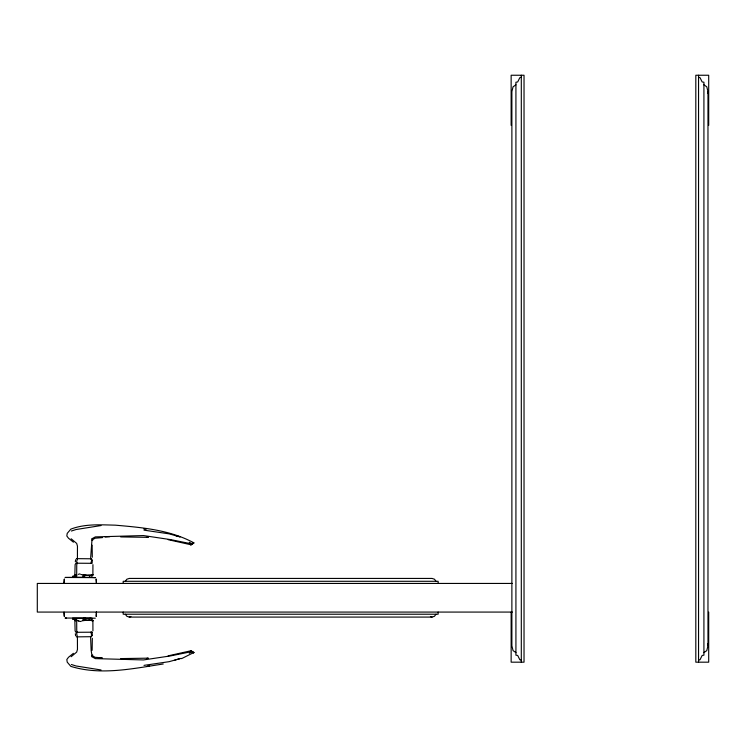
<?xml version="1.0" encoding="UTF-8"?>
<svg xmlns="http://www.w3.org/2000/svg" width="746" height="746" viewBox="0 0 746 746"><rect width="100%" height="100%" fill="white"/><g stroke="black" fill="none" stroke-linecap="round" stroke-linejoin="round"><path stroke-width="1.12" d="M71.15 538.789L76.679 543.414L77.463 546.137L77.416 558.67L76.605 562.036L77.491 563.221L75.924 563.211L75.113 564.582L74.842 575.222L76.679 575.306L76.745 564.517L77.491 563.221L92.094 563.314L92.364 559.892M92.933 630.864L92.877 620.374L83.086 620.234M92.122 650.344L92.336 638.315M91.898 619.161L92 618.164L72.511 618.192M92.364 635.62L92.094 632.198L75.924 632.3L75.113 630.929L74.842 620.29L78.74 620.616M75.327 561.803L75.635 559.724M91.478 656.508L95.339 658.615L143.502 659.94L170.498 655.911L192.337 651.51L192.906 652.573L193.839 652.685L190.855 650.698L193.867 652.489L181.539 658.662M102.482 537.605L95.068 538.211L91.963 540.067L90.574 558.81L91.674 559.882L91.021 563.314M91.021 632.198L91.674 635.629L90.574 636.702L76.362 636.87M92.933 564.647L92.877 575.138L83.086 575.278M707.497 93.548L707.973 91.627L706.788 86.816L703.916 84.82M707.973 91.627L707.973 645.794L706.788 650.605L703.916 652.601M84.885 619.171L85.212 618.164M90.107 618.164L89.016 620.178M92.299 557.262L92.122 545.167M91.478 539.004L95.339 536.896L143.502 535.572L170.498 539.6L192.337 544.002L192.906 542.939C196.636 542.034 185.325 548.086 193.839 542.827C169.883 529.846 142.001 527.506 115.313 525.165C100.496 524.811 84.951 523.701 70.851 529.128L67.215 533.381L66.823 535.982L68.492 538.211L73.416 542.183M192.468 543.862L193.326 542.612L193.867 543.023M95.32 618.182L65.051 618.042L66.515 618.108M125.337 581.293L126.848 579.222L129.282 578.43L432.055 578.43L434.489 579.222L435.99 581.293M435.99 614.219L434.489 616.289L432.055 617.082L129.282 617.082L126.848 616.289L125.337 614.219M71.15 656.722L76.679 652.097L77.463 649.384L77.416 636.851L76.605 633.475L77.491 632.291L76.745 630.995L76.679 620.215L75.626 620.924L74.842 620.29M73.416 653.328L68.492 657.301L66.823 659.539L67.215 662.131L70.851 666.383C100.794 675.662 133.077 668.565 163.253 663.987M193.867 652.489L193.326 652.899L192.468 651.65M515.924 84.82L513.062 86.816L511.877 91.627L511.877 645.794L513.062 650.605L515.924 652.601M91.805 575.315L92.998 574.569M91.655 636.72L90.574 636.702L91.152 650.503L91.963 655.454L92.709 655.016M91.879 620.942L92.877 620.374L91.04 620.224M189.279 653.263L192.337 651.51M129.282 617.082L130.904 616.56M71.392 531.021L76.064 529.529L101.027 525.548M78.218 574.383L79.999 573.842M179.777 658.709L169.146 661.665L144.006 665.367M174.816 660.061L181.203 658.354M168.158 655.846L191.162 650.717M81.901 620.858L86.294 620.243M81.081 621.521L78.218 621.129M147.326 666.15L149.638 665.889M146.99 658.289L148.314 658.159L120.684 658.597M72.25 577.404L65.051 577.469L95.535 577.637L90.984 577.404M105.186 536.989L109.737 536.719M90.947 632.226L92.094 632.198M521.305 77.23L519.803 77.715L517.687 81.957L515.924 82.237L515.924 655.184L517.687 655.454L519.803 659.706L521.305 660.191M91.655 558.791L76.362 558.642M698.545 660.191L700.046 659.706L702.154 655.454L703.916 655.184L703.916 82.237L702.154 81.957L700.046 77.715L698.545 77.23M76.213 619.255L72.698 619.245L76.791 619.255M82.731 576.322L84.746 576.322L84.596 577.357L92 577.357L91.898 576.35M83.347 575.334L91.758 575.334M76.791 576.266L72.698 576.266L76.213 576.257M76.428 577.245L84.214 577.245M72.511 577.32L76.101 577.32M512.381 583.437L37.3 583.437L37.3 612.074L512.381 612.074M83.571 618.266L84.214 618.266M83.347 620.178L91.758 620.178M82.731 619.189L84.746 619.189L84.596 618.164M120.684 536.915L148.314 537.353L146.99 537.232M99.507 658.186L101.782 658.317M102.482 657.907L95.068 657.301L91.963 655.454M143.857 528.97L146.169 529.231M80.801 574.495L86.294 575.269M144.006 530.145L169.146 533.856L179.777 536.812M101.027 669.964L76.064 665.982L71.392 664.5M168.158 539.675L191.162 544.794M175.879 535.74L180.14 536.878M430.433 616.56L432.055 617.082M76.689 575.278L74.842 575.222L75.626 574.597L76.679 575.306M189.279 542.249L192.337 544.002M91.963 540.067L92.709 540.496M91.805 620.206L92.998 620.942M89.016 575.334L90.107 577.357M707.497 643.863L707.973 645.794M75.327 633.708L75.635 635.788M708.7 125.347L708.7 75.243L695.813 75.243L695.813 662.178L708.7 662.178L708.7 612.074M698.545 75.243L698.545 662.178M521.305 75.243L521.305 662.178M511.141 125.347L511.141 75.243L524.028 75.243L524.028 662.178L511.141 662.178L511.141 612.074M438.135 583.437L438.135 581.293L123.193 581.293L123.193 583.437M438.135 612.074L438.135 614.219L123.193 614.219L123.193 612.074M64.287 579.148L64.044 583.437L64.324 579.157M96.448 612.074L96.206 616.364L96.448 612.074M91.879 574.569L91.04 575.287L92.877 575.138L91.879 574.569M96.448 583.437L96.169 579.157L96.448 583.437M64.324 616.355L64.044 612.074L64.287 616.364"/></g></svg>
